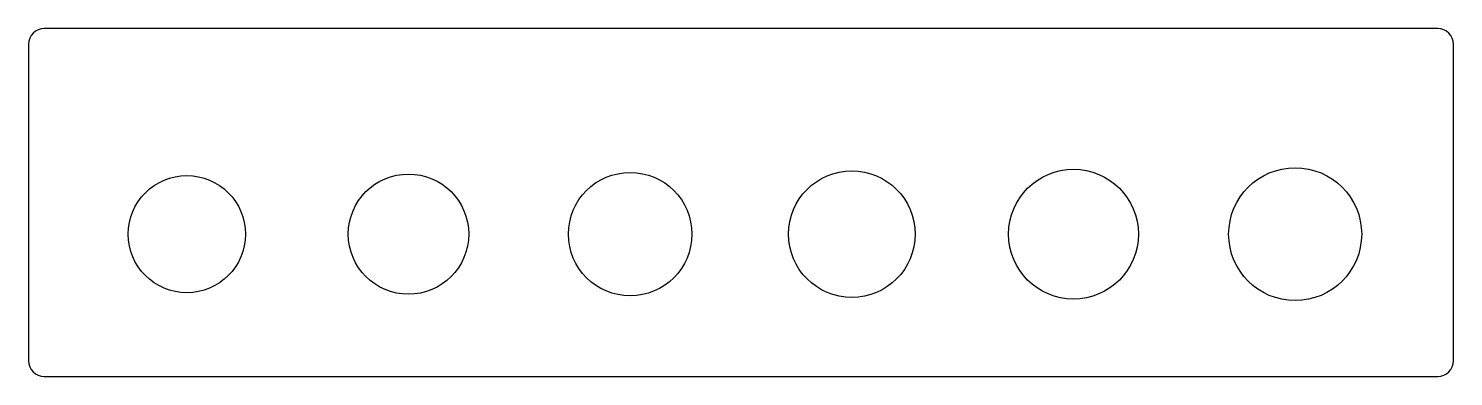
# Model space of a CAD drawing. Header units: millimetres. Extents: x -45 to 45, y -11 to 11.
import ezdxf

# ---------------------------------------------------------------- set-up
doc = ezdxf.new("R2010")
doc.units = ezdxf.units.MM
doc.layers.add('insert_test_outline', color=7, linetype='Continuous')

msp = doc.modelspace()

# ---------------------------------------------------------------- linework, layer by layer
at = {"layer": 'insert_test_outline'}
for p, q in [((44, 11), (-44, 11)), ((-45, 10), (-45, -10)), ((45, -10), (45, 10)), ((-44, -11), (44, -11))]:
    msp.add_line(p, q, dxfattribs=at)
for centre, radius in [((-7, -2), 3.9), ((7, -2), 4), ((21, -2), 4.1), ((35, -2), 4.2), ((-35, -2), 3.7), ((-21, -2), 3.8)]:
    msp.add_circle(centre, radius, dxfattribs=at)
for centre, start, end in [((-44, 10), 90, 180), ((44, 10), 0, 90), ((-44, -10), 180, 270), ((44, -10), 270, 360)]:
    msp.add_arc(centre, 1, start, end, dxfattribs=at)

doc.saveas('drawing.dxf')
